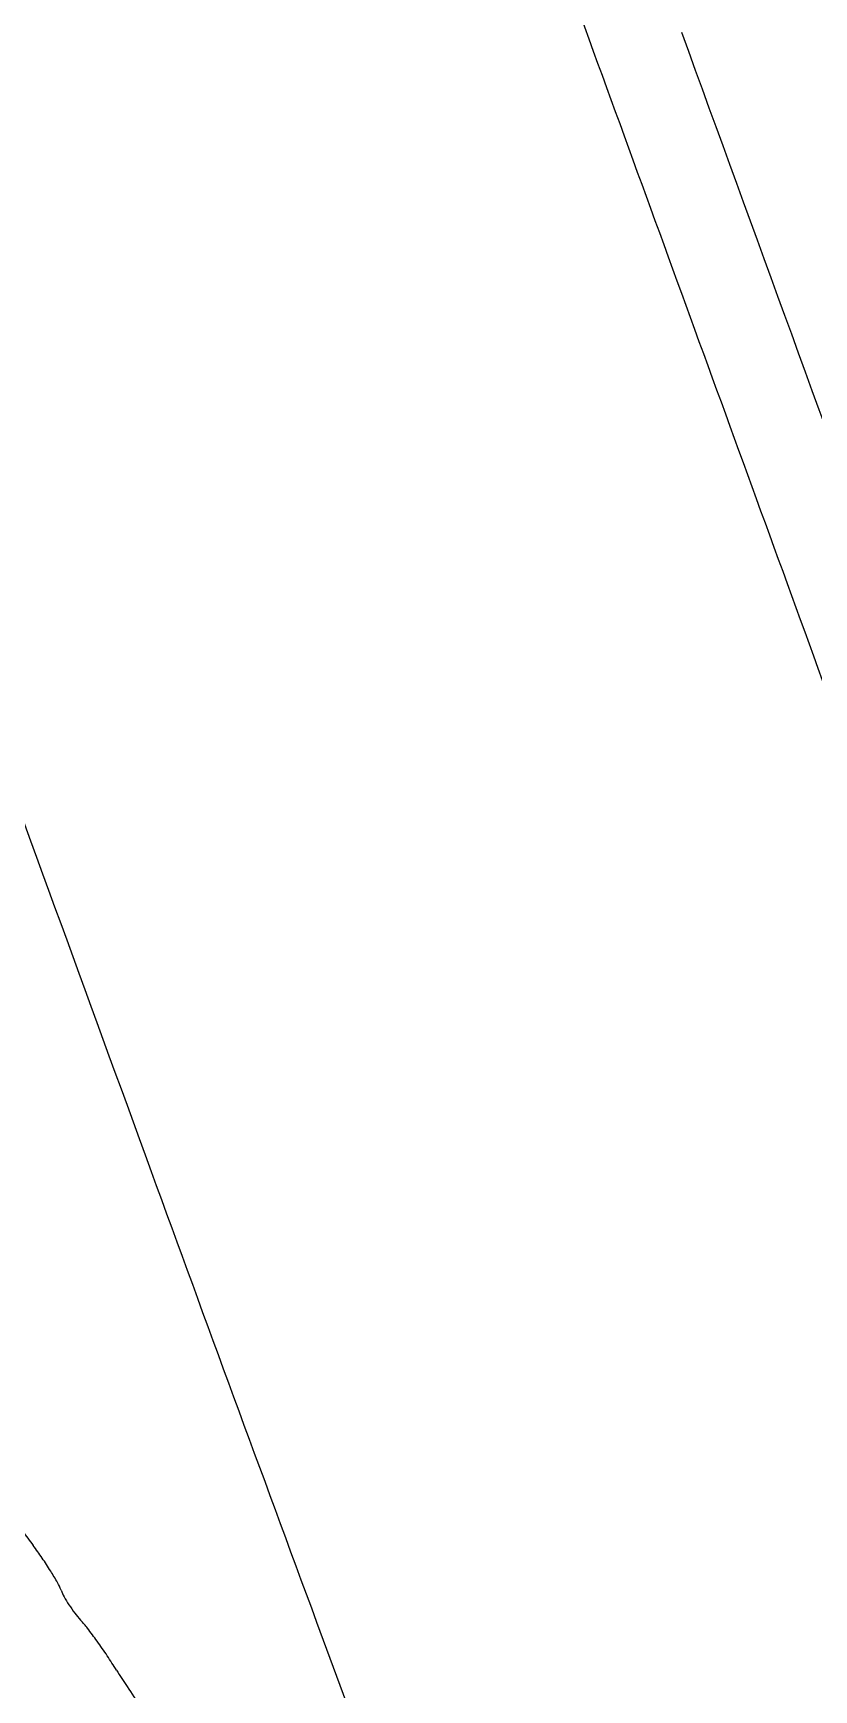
# Model space of a CAD drawing. Header units: metres. Extents: x 26.3 to 44.2, y 14.4 to 19.6.
# Drawn here: x 34.84621 to 34.86811, y 15.50879 to 15.55529 of the extents above; entities that cross this region are included whole.
import ezdxf

# ---------------------------------------------------------------- set-up
doc = ezdxf.new("R2010")
doc.units = ezdxf.units.M
doc.header["$MEASUREMENT"] = 0
doc.layers.add('Suspensions', color=6, linetype='Continuous')

msp = doc.modelspace()

# ---------------------------------------------------------------- linework, layer by layer
at = {"layer": 'Suspensions'}
for points in [[(34.84124891288718, 15.61140393423787, -5e-06), (34.84731667431881, 15.59481243747512, -0.000212), (34.85400470794259, 15.57650026192034, -0.000128), (34.86191996165783, 15.55478214723026, -0.000139), (34.86982694279861, 15.53305071892552, -0.00023), (34.87649017236177, 15.51469548026182, -9e-06), (34.88250583186796, 15.49809943150136, -0.061218)], [(34.82568817743852, 15.58886764735399, -9e-06), (34.82031246039038, 15.60371463670833, -0.091432)], [(34.85716504733234, 15.50257180229959, -0.000233), (34.85416778388552, 15.51068010212802, -0.001004), (34.84952880355425, 15.52332571095103, -0.000105), (34.8387042428888, 15.55303640247546, -0.000166), (34.83163722018744, 15.57246634105923, -0.000276)]]:
    msp.add_lwpolyline(points, format="xyb", dxfattribs=at)
for centre, radius, start, end in [((130.0017938860864, 50.17965956087885), 101.2421371877064, 199.9984945922183, 200.0188918896711), ((34.87356445217111, 15.53326260792163), 0.03413853859956312, 215.9075318920844, 216.7442757382305), ((34.83779042418122, 15.5065544326291), 0.01050569625868546, 34.36203878751634, 36.74431149583615), ((34.8379447837094, 15.50665996510432), 0.01031870971584106, 31.94749856811524, 34.36208255707923), ((34.83896503827093, 15.50729623880954), 0.009116310615515861, 29.56955798462516, 31.94724752487051), ((34.84569051135163, 15.51111210999565), 0.001383726243645295, 20.00000420172693, 29.56970927190597), ((34.84820706886471, 15.51202806236156), 0.001294338440644815, 200.0000095813394, 209.0329364100629), ((34.85027811853563, 15.51317761869455), 0.00366303565686356, 209.0329078821939, 213.1898337248812), ((34.85051806056025, 15.51333459210848), 0.003949763450399428, 213.1900832017546, 217.2775890235563), ((34.84954313186437, 15.51259246412234), 0.002724512492917711, 217.2770232653098, 222.6762659770894), ((34.84514253163043, 15.50853504490272), 0.003261131427609036, 37.33246215617882, 42.67673113203877), ((34.83597617528996, 15.50154405650628), 0.01478918448602787, 35.59195483205866, 37.33210880586874), ((34.83453922182451, 15.50051554878745), 0.01655629042166257, 33.86203978097777, 35.59211027558069), ((34.83643195332059, 15.50178560491074), 0.01427693194339706, 31.92865433692156, 33.86199725885845), ((34.86439329267905, 15.51920930951614), 0.01866881104263075, 211.9283833949901, 213.5940569683249), ((34.89014980391147, 15.53631833798691), 0.04958994824773458, 213.5943398966673, 214.3976234359986)]:
    msp.add_arc(centre, radius, start, end, dxfattribs=at)

doc.saveas('drawing.dxf')
